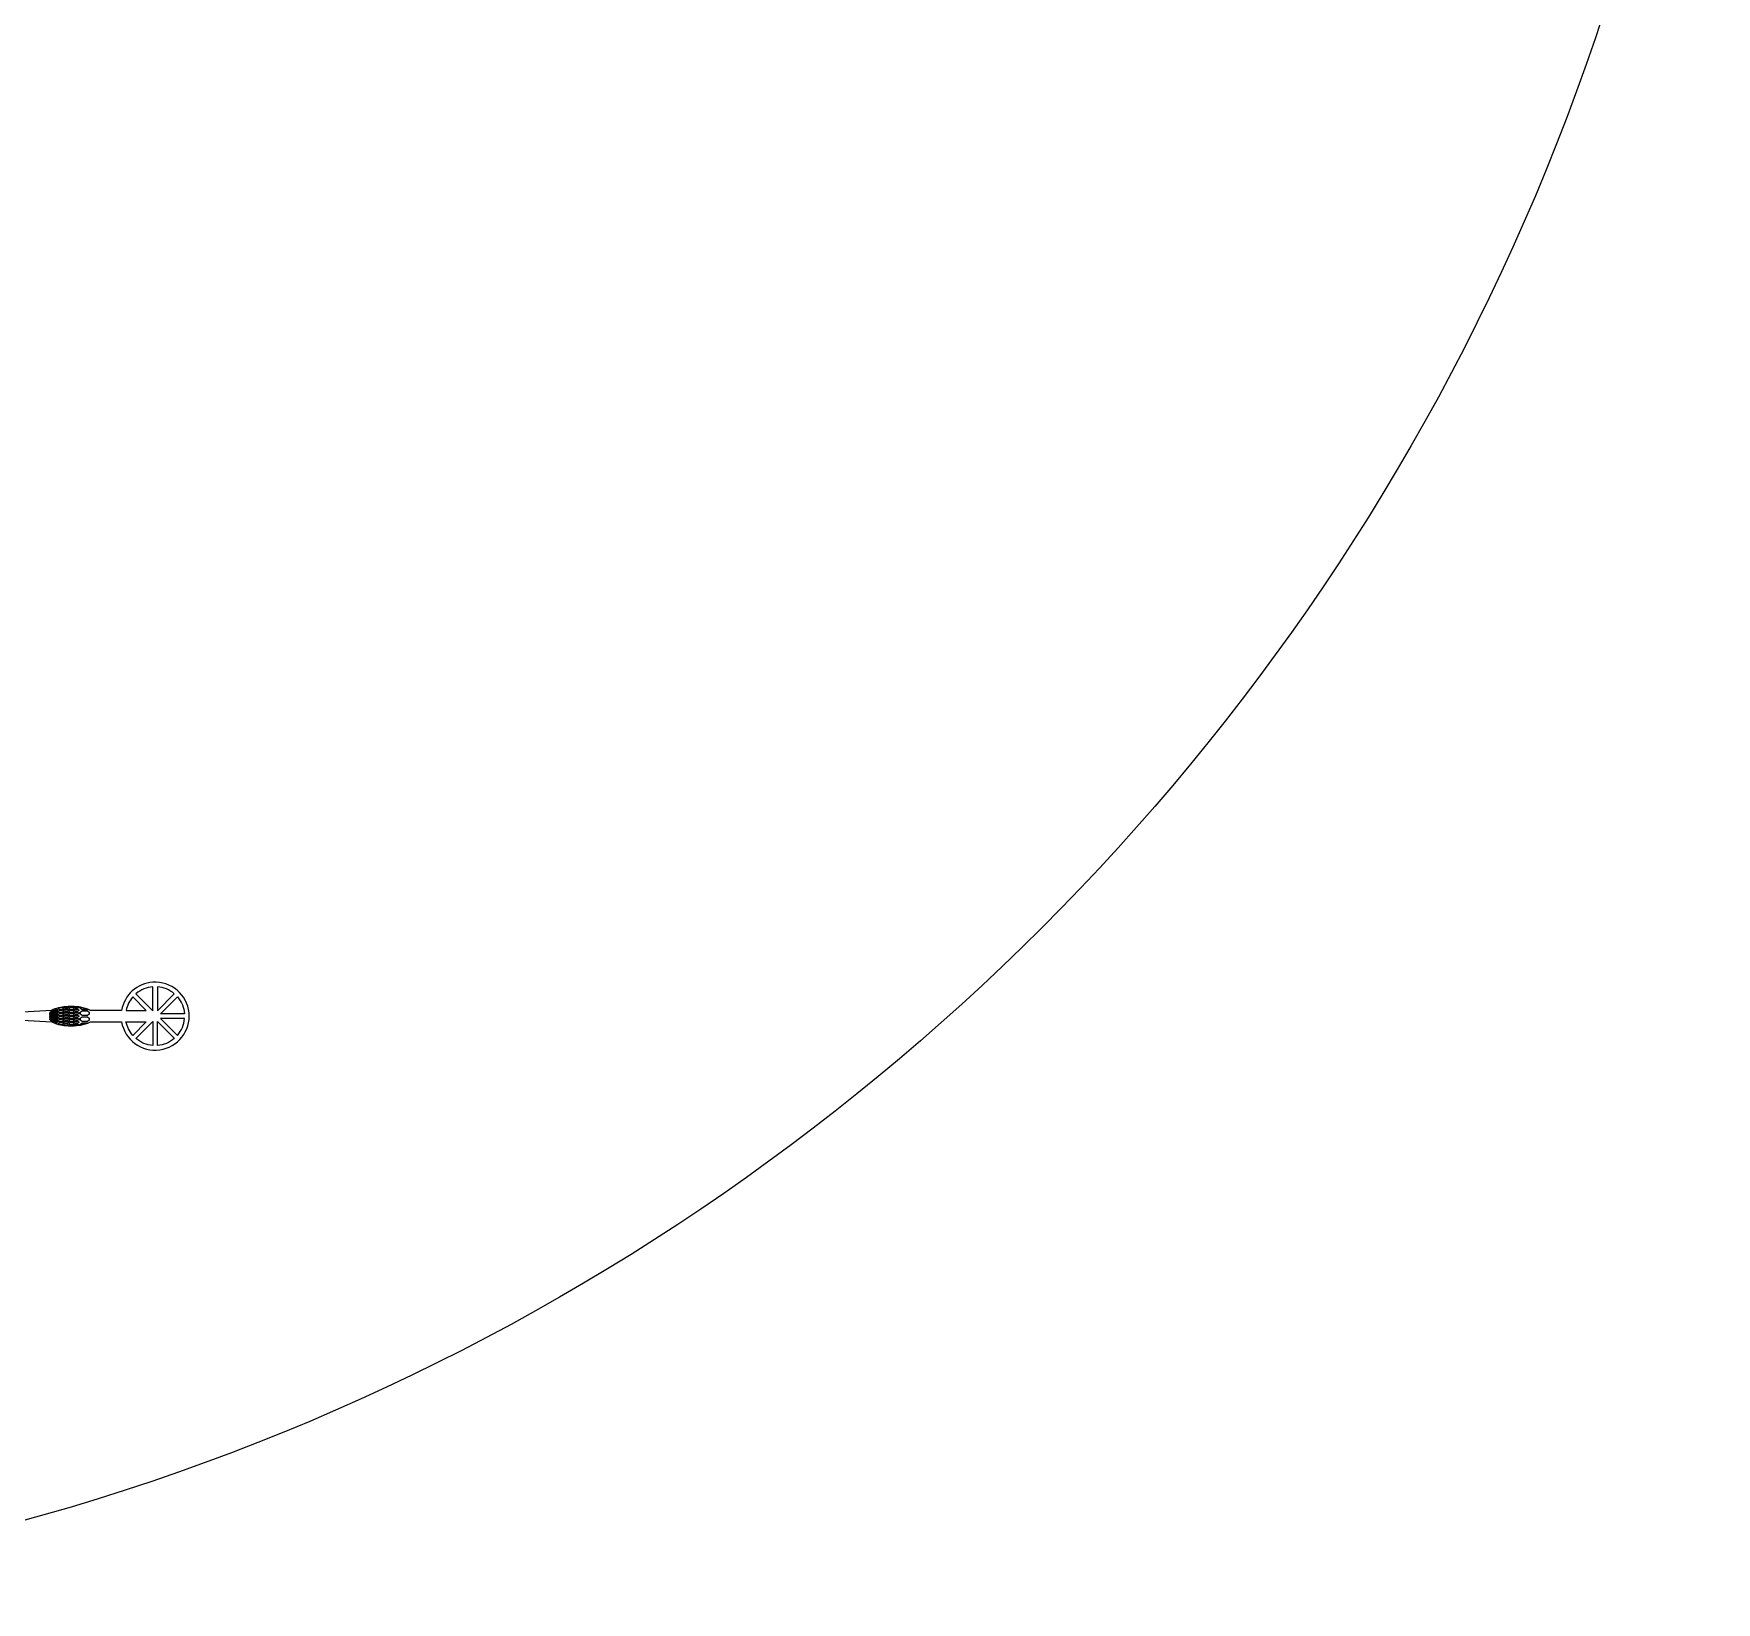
# Model space of a CAD drawing. Extents: x 4056 to 105656, y 4120 to 105720.
# Drawn here: x 68540 to 105656, y 4120 to 38721 of the extents above; entities that cross this region are included whole.
import ezdxf

# ---------------------------------------------------------------- set-up
doc = ezdxf.new("R2010")
doc.units = 13
doc.header["$MEASUREMENT"] = 0
doc.layers.add('Main Layer', color=7, linetype='Continuous', lineweight=0)

msp = doc.modelspace()

# ---------------------------------------------------------------- linework, layer by layer
msp.add_lwpolyline([(67625, 17000), (68940, 16925), (68974, 16907), (69006, 16893), (69022, 16887), (69066, 16874), (69089, 16868), (69169, 16852), (69205, 16846), (69305, 16838), (69437, 16838), (69537, 16848), (69577, 16852), (69737, 16894), (69796, 16925), (69889, 16925), (70480, 16925, 2.252077), (71170, 17799, 0.347177), (70480, 17175), (69796, 17175), (69737, 17206), (69577, 17248), (69537, 17253), (69437, 17262), (69305, 17263), (69205, 17254), (69169, 17248), (69089, 17233), (69066, 17227), (69022, 17213), (69006, 17208), (68974, 17194), (68939, 17175), (68940, 17176), (67625, 17100)], format="xyb")
for points in [[(70582, 17175), (71024, 17175), (70726, 17473, 0.129437), (70582, 17175, 0.002578)], [(70797, 17544), (71170, 17171), (71170, 17698, 0.159174), (70797, 17544, 0.001676)], [(71643, 17544, 0.159174), (71270, 17698), (71270, 17171), (71643, 17544)], [(71714, 17473, -0.159174), (71868, 17100), (71341, 17100), (71714, 17473)], [(70572, 16925), (71024, 16925), (70726, 16627, -0.092093), (70572, 16925, -169.237242)], [(70797, 16557), (71170, 16930), (71170, 16402, -0.159174), (70797, 16557, -685.293783)], [(71643, 16557, -0.159174), (71270, 16402), (71270, 16930), (71644, 16555), (71643, 16557)], [(71868, 17000), (71341, 17000), (71715, 16626), (71714, 16627, 0.159174), (71868, 17000, -0.000484)]]:
    msp.add_lwpolyline(points, format="xyb", close=True)
for points in [[(68940, 17104), (68910, 17104), (68900, 17112), (68900, 17122), (68910, 17129), (68940, 17129), (68950, 17122), (68950, 17112)], [(68900, 17112), (68900, 17122)], [(68940, 17071), (68910, 17071), (68900, 17079), (68900, 17089), (68910, 17096), (68940, 17096), (68950, 17089), (68950, 17079)], [(68900, 17079), (68900, 17089)], [(68902, 17143), (68940, 17162), (68950, 17155), (68950, 17145), (68940, 17137), (68910, 17137)], [(68998, 17154), (68968, 17154), (68958, 17161), (68958, 17171), (68968, 17179), (68998, 17179), (69008, 17171), (69008, 17161)], [(68958, 17161), (68958, 17171)], [(68998, 17121), (68968, 17121), (68958, 17128), (68958, 17138), (68968, 17146), (68998, 17146), (69008, 17138), (69008, 17128)], [(68958, 17128), (68958, 17138)], [(68998, 17088), (68968, 17088), (68958, 17095), (68958, 17105), (68968, 17113), (68998, 17113), (69008, 17105), (69008, 17095)], [(68958, 17095), (68958, 17105)], [(68998, 17055), (68968, 17055), (68958, 17062), (68958, 17072), (68968, 17080), (68998, 17080), (69008, 17072), (69008, 17062)], [(69056, 17170), (69026, 17170), (69016, 17178), (69016, 17188), (69026, 17195), (69056, 17195), (69066, 17188), (69066, 17178)], [(69016, 17178), (69016, 17188)], [(69056, 17137), (69026, 17137), (69016, 17145), (69016, 17155), (69026, 17162), (69056, 17162), (69066, 17155), (69066, 17145)], [(69016, 17145), (69016, 17155)], [(69056, 17104), (69026, 17104), (69016, 17112), (69016, 17122), (69026, 17129), (69056, 17129), (69066, 17122), (69066, 17112)], [(69016, 17112), (69016, 17122)], [(69056, 17071), (69026, 17071), (69016, 17079), (69016, 17089), (69026, 17096), (69056, 17096), (69066, 17089), (69066, 17079)], [(69016, 17079), (69016, 17089)], [(69189, 17205), (69169, 17190), (69109, 17190), (69089, 17205), (69089, 17225), (69169, 17240), (69189, 17225)], [(69089, 17205), (69089, 17225)], [(69169, 17124), (69109, 17124), (69089, 17139), (69089, 17159), (69109, 17174), (69169, 17174), (69189, 17159), (69189, 17139)], [(69089, 17139), (69089, 17159)], [(69169, 17058), (69109, 17058), (69089, 17073), (69089, 17093), (69109, 17108), (69169, 17108), (69189, 17093), (69189, 17073)], [(69089, 17073), (69089, 17093)], [(69225, 17223), (69205, 17238), (69205, 17246), (69305, 17255), (69305, 17238), (69285, 17223)], [(69205, 17246), (69205, 17238)], [(69285, 17157), (69225, 17157), (69205, 17172), (69205, 17192), (69225, 17207), (69285, 17207), (69305, 17192), (69305, 17172)], [(69205, 17172), (69205, 17192)], [(69285, 17091), (69225, 17091), (69205, 17106), (69205, 17126), (69225, 17141), (69285, 17141), (69305, 17126), (69305, 17106)], [(69205, 17106), (69205, 17126)], [(69285, 17025), (69225, 17025), (69205, 17040), (69205, 17060), (69225, 17075), (69285, 17075), (69305, 17060), (69305, 17040)], [(69401, 17190), (69341, 17190), (69321, 17205), (69321, 17225), (69341, 17240), (69401, 17240), (69421, 17225), (69421, 17205)], [(69321, 17205), (69321, 17225)], [(69401, 17124), (69341, 17124), (69321, 17139), (69321, 17159), (69341, 17174), (69401, 17174), (69421, 17159), (69421, 17139)], [(69321, 17139), (69321, 17159)], [(69401, 17058), (69341, 17058), (69321, 17073), (69321, 17093), (69341, 17108), (69401, 17108), (69421, 17093), (69421, 17073)], [(69321, 17073), (69321, 17093)], [(69457, 17223), (69437, 17238), (69437, 17254), (69537, 17245), (69537, 17238), (69517, 17223)], [(69437, 17254), (69437, 17238)], [(69517, 17157), (69457, 17157), (69437, 17172), (69437, 17192), (69457, 17207), (69517, 17207), (69537, 17192), (69537, 17172)], [(69437, 17172), (69437, 17192)], [(69517, 17091), (69457, 17091), (69437, 17106), (69437, 17126), (69457, 17141), (69517, 17141), (69537, 17126), (69537, 17106)], [(69437, 17106), (69437, 17126)], [(69517, 17025), (69457, 17025), (69437, 17040), (69437, 17060), (69457, 17075), (69517, 17075), (69537, 17060), (69537, 17040)], [(69568, 17240), (69568, 17228), (69608, 17198), (69729, 17198)], [(69568, 17232), (69568, 17228)], [(69608, 17066), (69568, 17096), (69568, 17136), (69608, 17166), (69728, 17166), (69768, 17136), (69768, 17096), (69728, 17066)], [(69568, 17096), (69568, 17136)], [(68940, 17038), (68910, 17038), (68900, 17046), (68900, 17056), (68910, 17063), (68940, 17063), (68950, 17056), (68950, 17046)], [(68900, 17046), (68900, 17056)], [(68940, 17005), (68910, 17005), (68900, 17013), (68900, 17023), (68910, 17030), (68940, 17030), (68950, 17023), (68950, 17013)], [(68900, 17013), (68900, 17023)], [(68940, 16972), (68910, 16972), (68900, 16980), (68900, 16990), (68910, 16997), (68940, 16997), (68950, 16990), (68950, 16980)], [(68900, 16980), (68900, 16990)], [(68940, 16964), (68950, 16957), (68950, 16947), (68940, 16939), (68901, 16958), (68910, 16964)], [(68958, 17062), (68958, 17072)], [(68998, 17022), (68968, 17022), (68958, 17029), (68958, 17039), (68968, 17047), (68998, 17047), (69008, 17039), (69008, 17029)], [(68958, 17029), (68958, 17039)], [(68998, 16989), (68968, 16989), (68958, 16996), (68958, 17006), (68968, 17014), (68998, 17014), (69008, 17006), (69008, 16996)], [(68958, 16996), (68958, 17006)], [(68998, 16956), (68968, 16956), (68958, 16963), (68958, 16973), (68968, 16981), (68998, 16981), (69008, 16973), (69008, 16963)], [(68958, 16963), (68958, 16973)], [(68998, 16923), (68968, 16923), (68958, 16930), (68958, 16940), (68968, 16948), (68998, 16948), (69008, 16940), (69008, 16930)], [(68958, 16930), (68958, 16940)], [(69056, 17038), (69026, 17038), (69016, 17046), (69016, 17056), (69026, 17063), (69056, 17063), (69066, 17056), (69066, 17046)], [(69016, 17046), (69016, 17056)], [(69056, 17005), (69026, 17005), (69016, 17013), (69016, 17023), (69026, 17030), (69056, 17030), (69066, 17023), (69066, 17013)], [(69016, 17013), (69016, 17023)], [(69056, 16972), (69026, 16972), (69016, 16980), (69016, 16990), (69026, 16997), (69056, 16997), (69066, 16990), (69066, 16980)], [(69016, 16980), (69016, 16990)], [(69056, 16939), (69026, 16939), (69016, 16947), (69016, 16957), (69026, 16964), (69056, 16964), (69066, 16957), (69066, 16947)], [(69016, 16947), (69016, 16957)], [(69056, 16906), (69026, 16906), (69016, 16914), (69016, 16924), (69026, 16931), (69056, 16931), (69066, 16924), (69066, 16914)], [(69016, 16914), (69016, 16924)], [(69169, 16992), (69109, 16992), (69089, 17007), (69089, 17027), (69109, 17042), (69169, 17042), (69189, 17027), (69189, 17007)], [(69089, 17007), (69089, 17027)], [(69169, 16926), (69109, 16926), (69089, 16941), (69089, 16961), (69109, 16976), (69169, 16976), (69189, 16961), (69189, 16941)], [(69089, 16941), (69089, 16961)], [(69189, 16875), (69169, 16860), (69089, 16876), (69089, 16895), (69109, 16910), (69169, 16910), (69189, 16895)], [(69089, 16895), (69089, 16876)], [(69205, 17040), (69205, 17060)], [(69285, 16959), (69225, 16959), (69205, 16974), (69205, 16994), (69225, 17009), (69285, 17009), (69305, 16994), (69305, 16974)], [(69205, 16974), (69205, 16994)], [(69285, 16893), (69225, 16893), (69205, 16908), (69205, 16928), (69225, 16943), (69285, 16943), (69305, 16928), (69305, 16908)], [(69205, 16908), (69205, 16928)], [(69225, 16877), (69205, 16862), (69205, 16854), (69305, 16846), (69305, 16862), (69285, 16877)], [(69401, 16992), (69341, 16992), (69321, 17007), (69321, 17027), (69341, 17042), (69401, 17042), (69421, 17027), (69421, 17007)], [(69321, 17007), (69321, 17027)], [(69401, 16926), (69341, 16926), (69321, 16941), (69321, 16961), (69341, 16976), (69401, 16976), (69421, 16961), (69421, 16941)], [(69321, 16941), (69321, 16961)], [(69401, 16860), (69341, 16860), (69321, 16875), (69321, 16895), (69341, 16910), (69401, 16910), (69421, 16895), (69421, 16875)], [(69321, 16875), (69321, 16895)], [(69437, 17040), (69437, 17060)], [(69517, 16959), (69457, 16959), (69437, 16974), (69437, 16994), (69457, 17009), (69517, 17009), (69537, 16994), (69537, 16974)], [(69437, 16974), (69437, 16994)], [(69517, 16893), (69457, 16893), (69437, 16908), (69437, 16928), (69457, 16943), (69517, 16943), (69537, 16928), (69537, 16908)], [(69437, 16908), (69437, 16928)], [(69517, 16877), (69537, 16862), (69537, 16856), (69437, 16846), (69437, 16862), (69457, 16877)], [(69437, 16862), (69437, 16846)], [(69608, 16934), (69568, 16964), (69568, 17004), (69608, 17034), (69728, 17034), (69768, 17004), (69768, 16964), (69728, 16934)], [(69568, 16964), (69568, 17004)], [(69568, 16860), (69568, 16872), (69608, 16902), (69729, 16902)], [(69568, 16869), (69568, 16872)]]:
    msp.add_lwpolyline(points, close=True)
at = {"layer": 'Main Layer'}
msp.add_circle((54856, 54920), 50800, dxfattribs=at)

doc.saveas('drawing.dxf')
